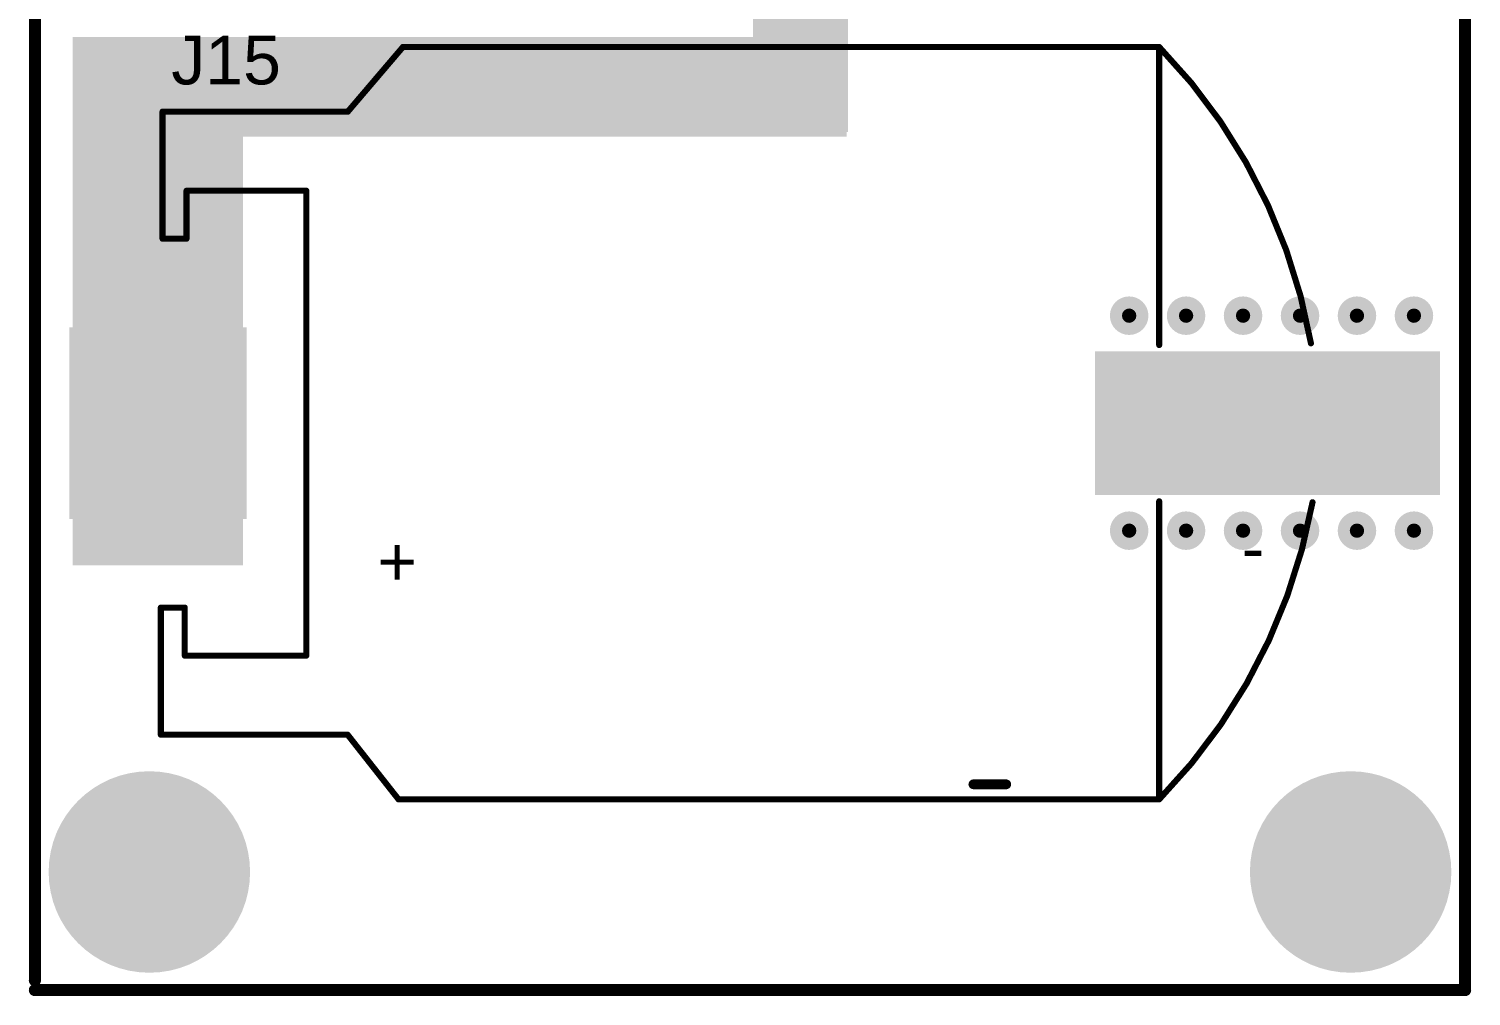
# Model space of a CAD drawing. Header units: inches. Extents: x 0 to 5376, y 0 to 5416.
# Drawn here: x -0.13 to 29.97, y -0.13 to 20.06 of the extents above; entities that cross this region are included whole.
import ezdxf

# ---------------------------------------------------------------- set-up
doc = ezdxf.new("R2010")
doc.units = ezdxf.units.IN
for name, color, linetype in [('Board Outline', 216, 'Continuous'), ('Bottom Layer', 5, 'Continuous'), ('Bottom Overlay', 54, 'Continuous'), ('Bottom Solder', 6, 'Continuous'), ('Layer 1', 16, 'Continuous'), ('Layer 2', 76, 'Continuous'), ('Multi-Layer', 9, 'Continuous'), ('Pad Holes', 156, 'Continuous'), ('Top Layer', 1, 'Continuous'), ('Top Overlay', 2, 'Continuous'), ('Top Paste', 8, 'Continuous'), ('Top Solder', 216, 'Continuous'), ('Via Holes', 16, 'Continuous')]:
    doc.layers.add(name, color=color, linetype=linetype)
doc.styles.add('Arial', font='', dxfattribs={"height": 0.2})
doc.styles.get('Arial').set_extended_font_data('Arial')

msp = doc.modelspace()

# ---------------------------------------------------------------- hatches: boundary and pattern name
at = {"layer": 'Bottom Layer'}
h = msp.add_hatch(color=5, dxfattribs=at)
edge = h.paths.add_edge_path()
edge.add_arc((22.835, 14.072), 0.3, 0, 360)
h = msp.add_hatch(color=5, dxfattribs=at)
edge = h.paths.add_edge_path()
edge.add_arc((24.023, 14.072), 0.3, 0, 360)
h = msp.add_hatch(color=5, dxfattribs=at)
edge = h.paths.add_edge_path()
edge.add_arc((25.212, 14.072), 0.3, 0, 360)
h = msp.add_hatch(color=5, dxfattribs=at)
edge = h.paths.add_edge_path()
edge.add_arc((26.401, 14.072), 0.3, 0, 360)
h = msp.add_hatch(color=5, dxfattribs=at)
edge = h.paths.add_edge_path()
edge.add_arc((27.589, 14.072), 0.3, 0, 360)
h = msp.add_hatch(color=5, dxfattribs=at)
edge = h.paths.add_edge_path()
edge.add_arc((28.778, 14.072), 0.3, 0, 360)
h = msp.add_hatch(color=5, dxfattribs=at)
edge = h.paths.add_edge_path()
edge.add_arc((22.835, 9.586), 0.3, 0, 360)
h = msp.add_hatch(color=5, dxfattribs=at)
edge = h.paths.add_edge_path()
edge.add_arc((24.023, 9.586), 0.3, 0, 360)
h = msp.add_hatch(color=5, dxfattribs=at)
edge = h.paths.add_edge_path()
edge.add_arc((25.212, 9.586), 0.3, 0, 360)
h = msp.add_hatch(color=5, dxfattribs=at)
edge = h.paths.add_edge_path()
edge.add_arc((26.401, 9.586), 0.3, 0, 360)
h = msp.add_hatch(color=5, dxfattribs=at)
edge = h.paths.add_edge_path()
edge.add_arc((27.589, 9.586), 0.3, 0, 360)
h = msp.add_hatch(color=5, dxfattribs=at)
edge = h.paths.add_edge_path()
edge.add_arc((28.778, 9.586), 0.3, 0, 360)
h = msp.add_hatch(color=5, dxfattribs=at)
edge = h.paths.add_edge_path()
edge.add_arc((2.388, 2.464), 2, 0, 360)
h = msp.add_hatch(color=5, dxfattribs=at)
edge = h.paths.add_edge_path()
edge.add_arc((27.457, 2.464), 2, 0, 360)
at = {"layer": 'Bottom Solder'}
h = msp.add_hatch(color=6, dxfattribs=at)
edge = h.paths.add_edge_path()
edge.add_arc((22.835, 14.072), 0.402, 0, 360)
h = msp.add_hatch(color=6, dxfattribs=at)
edge = h.paths.add_edge_path()
edge.add_arc((24.023, 14.072), 0.402, 0, 360)
h = msp.add_hatch(color=6, dxfattribs=at)
edge = h.paths.add_edge_path()
edge.add_arc((25.212, 14.072), 0.402, 0, 360)
h = msp.add_hatch(color=6, dxfattribs=at)
edge = h.paths.add_edge_path()
edge.add_arc((26.401, 14.072), 0.402, 0, 360)
h = msp.add_hatch(color=6, dxfattribs=at)
edge = h.paths.add_edge_path()
edge.add_arc((27.589, 14.072), 0.402, 0, 360)
h = msp.add_hatch(color=6, dxfattribs=at)
edge = h.paths.add_edge_path()
edge.add_arc((28.778, 14.072), 0.402, 0, 360)
h = msp.add_hatch(color=6, dxfattribs=at)
edge = h.paths.add_edge_path()
edge.add_arc((22.835, 9.586), 0.402, 0, 360)
h = msp.add_hatch(color=6, dxfattribs=at)
edge = h.paths.add_edge_path()
edge.add_arc((24.023, 9.586), 0.402, 0, 360)
h = msp.add_hatch(color=6, dxfattribs=at)
edge = h.paths.add_edge_path()
edge.add_arc((25.212, 9.586), 0.402, 0, 360)
h = msp.add_hatch(color=6, dxfattribs=at)
edge = h.paths.add_edge_path()
edge.add_arc((26.401, 9.586), 0.402, 0, 360)
h = msp.add_hatch(color=6, dxfattribs=at)
edge = h.paths.add_edge_path()
edge.add_arc((27.589, 9.586), 0.402, 0, 360)
h = msp.add_hatch(color=6, dxfattribs=at)
edge = h.paths.add_edge_path()
edge.add_arc((28.778, 9.586), 0.402, 0, 360)
h = msp.add_hatch(color=6, dxfattribs=at)
edge = h.paths.add_edge_path()
edge.add_arc((2.388, 2.464), 2.102, 0, 360)
h = msp.add_hatch(color=6, dxfattribs=at)
edge = h.paths.add_edge_path()
edge.add_arc((27.457, 2.464), 2.102, 0, 360)
at = {"layer": 'Layer 1'}
h = msp.add_hatch(color=16, dxfattribs=at)
edge = h.paths.add_edge_path()
edge.add_arc((22.835, 14.072), 0.3, 0, 360)
h = msp.add_hatch(color=16, dxfattribs=at)
edge = h.paths.add_edge_path()
edge.add_arc((24.023, 14.072), 0.3, 0, 360)
h = msp.add_hatch(color=16, dxfattribs=at)
edge = h.paths.add_edge_path()
edge.add_arc((25.212, 14.072), 0.3, 0, 360)
h = msp.add_hatch(color=16, dxfattribs=at)
edge = h.paths.add_edge_path()
edge.add_arc((26.401, 14.072), 0.3, 0, 360)
h = msp.add_hatch(color=16, dxfattribs=at)
edge = h.paths.add_edge_path()
edge.add_arc((27.589, 14.072), 0.3, 0, 360)
h = msp.add_hatch(color=16, dxfattribs=at)
edge = h.paths.add_edge_path()
edge.add_arc((28.778, 14.072), 0.3, 0, 360)
h = msp.add_hatch(color=16, dxfattribs=at)
edge = h.paths.add_edge_path()
edge.add_arc((22.835, 9.586), 0.3, 0, 360)
h = msp.add_hatch(color=16, dxfattribs=at)
edge = h.paths.add_edge_path()
edge.add_arc((24.023, 9.586), 0.3, 0, 360)
h = msp.add_hatch(color=16, dxfattribs=at)
edge = h.paths.add_edge_path()
edge.add_arc((25.212, 9.586), 0.3, 0, 360)
h = msp.add_hatch(color=16, dxfattribs=at)
edge = h.paths.add_edge_path()
edge.add_arc((26.401, 9.586), 0.3, 0, 360)
h = msp.add_hatch(color=16, dxfattribs=at)
edge = h.paths.add_edge_path()
edge.add_arc((27.589, 9.586), 0.3, 0, 360)
h = msp.add_hatch(color=16, dxfattribs=at)
edge = h.paths.add_edge_path()
edge.add_arc((28.778, 9.586), 0.3, 0, 360)
h = msp.add_hatch(color=16, dxfattribs=at)
edge = h.paths.add_edge_path()
edge.add_arc((2.388, 2.464), 2, 0, 360)
h = msp.add_hatch(color=16, dxfattribs=at)
edge = h.paths.add_edge_path()
edge.add_arc((27.457, 2.464), 2, 0, 360)
at = {"layer": 'Layer 2'}
h = msp.add_hatch(color=76, dxfattribs=at)
edge = h.paths.add_edge_path()
edge.add_arc((22.835, 14.072), 0.3, 0, 360)
h = msp.add_hatch(color=76, dxfattribs=at)
edge = h.paths.add_edge_path()
edge.add_arc((24.023, 14.072), 0.3, 0, 360)
h = msp.add_hatch(color=76, dxfattribs=at)
edge = h.paths.add_edge_path()
edge.add_arc((25.212, 14.072), 0.3, 0, 360)
h = msp.add_hatch(color=76, dxfattribs=at)
edge = h.paths.add_edge_path()
edge.add_arc((26.401, 14.072), 0.3, 0, 360)
h = msp.add_hatch(color=76, dxfattribs=at)
edge = h.paths.add_edge_path()
edge.add_arc((27.589, 14.072), 0.3, 0, 360)
h = msp.add_hatch(color=76, dxfattribs=at)
edge = h.paths.add_edge_path()
edge.add_arc((28.778, 14.072), 0.3, 0, 360)
h = msp.add_hatch(color=76, dxfattribs=at)
edge = h.paths.add_edge_path()
edge.add_arc((22.835, 9.586), 0.3, 0, 360)
h = msp.add_hatch(color=76, dxfattribs=at)
edge = h.paths.add_edge_path()
edge.add_arc((24.023, 9.586), 0.3, 0, 360)
h = msp.add_hatch(color=76, dxfattribs=at)
edge = h.paths.add_edge_path()
edge.add_arc((25.212, 9.586), 0.3, 0, 360)
h = msp.add_hatch(color=76, dxfattribs=at)
edge = h.paths.add_edge_path()
edge.add_arc((26.401, 9.586), 0.3, 0, 360)
h = msp.add_hatch(color=76, dxfattribs=at)
edge = h.paths.add_edge_path()
edge.add_arc((27.589, 9.586), 0.3, 0, 360)
h = msp.add_hatch(color=76, dxfattribs=at)
edge = h.paths.add_edge_path()
edge.add_arc((28.778, 9.586), 0.3, 0, 360)
h = msp.add_hatch(color=76, dxfattribs=at)
edge = h.paths.add_edge_path()
edge.add_arc((2.388, 2.464), 2, 0, 360)
h = msp.add_hatch(color=76, dxfattribs=at)
edge = h.paths.add_edge_path()
edge.add_arc((27.457, 2.464), 2, 0, 360)
at = {"layer": 'Multi-Layer'}
h = msp.add_hatch(color=9, dxfattribs=at)
edge = h.paths.add_edge_path()
edge.add_arc((2.388, 2.464), 2, 0, 360)
h = msp.add_hatch(color=9, dxfattribs=at)
edge = h.paths.add_edge_path()
edge.add_arc((27.457, 2.464), 2, 0, 360)
at = {"layer": 'Pad Holes'}
h = msp.add_hatch(color=7, dxfattribs=at)
edge = h.paths.add_edge_path()
edge.add_arc((2.388, 2.464), 1.1, 0, 360)
h = msp.add_hatch(color=7, dxfattribs=at)
edge = h.paths.add_edge_path()
edge.add_arc((27.457, 2.464), 1.1, 0, 360)
at = {"layer": 'Top Layer'}
for points in [[(14.986, 17.907), (16.967, 17.907), (16.967, 27.381), (14.986, 27.381)], [(0.787, 19.888), (0.787, 17.805), (16.942, 17.805), (16.942, 19.888)], [(4.343, 19.101), (0.787, 19.101), (0.787, 8.865), (4.343, 8.865)], [(4.321, 9.929), (0.821, 9.929), (0.821, 13.729), (4.321, 13.729)], [(29.221, 10.429), (22.221, 10.429), (22.221, 13.229), (29.221, 13.229)]]:
    msp.add_hatch(color=1, dxfattribs=at).paths.add_polyline_path(points)
h = msp.add_hatch(color=1, dxfattribs=at)
edge = h.paths.add_edge_path()
edge.add_arc((22.835, 14.072), 0.3, 0, 360)
h = msp.add_hatch(color=1, dxfattribs=at)
edge = h.paths.add_edge_path()
edge.add_arc((24.023, 14.072), 0.3, 0, 360)
h = msp.add_hatch(color=1, dxfattribs=at)
edge = h.paths.add_edge_path()
edge.add_arc((25.212, 14.072), 0.3, 0, 360)
h = msp.add_hatch(color=1, dxfattribs=at)
edge = h.paths.add_edge_path()
edge.add_arc((26.401, 14.072), 0.3, 0, 360)
h = msp.add_hatch(color=1, dxfattribs=at)
edge = h.paths.add_edge_path()
edge.add_arc((27.589, 14.072), 0.3, 0, 360)
h = msp.add_hatch(color=1, dxfattribs=at)
edge = h.paths.add_edge_path()
edge.add_arc((28.778, 14.072), 0.3, 0, 360)
h = msp.add_hatch(color=1, dxfattribs=at)
edge = h.paths.add_edge_path()
edge.add_arc((22.835, 9.586), 0.3, 0, 360)
h = msp.add_hatch(color=1, dxfattribs=at)
edge = h.paths.add_edge_path()
edge.add_arc((24.023, 9.586), 0.3, 0, 360)
h = msp.add_hatch(color=1, dxfattribs=at)
edge = h.paths.add_edge_path()
edge.add_arc((25.212, 9.586), 0.3, 0, 360)
h = msp.add_hatch(color=1, dxfattribs=at)
edge = h.paths.add_edge_path()
edge.add_arc((26.401, 9.586), 0.3, 0, 360)
h = msp.add_hatch(color=1, dxfattribs=at)
edge = h.paths.add_edge_path()
edge.add_arc((27.589, 9.586), 0.3, 0, 360)
h = msp.add_hatch(color=1, dxfattribs=at)
edge = h.paths.add_edge_path()
edge.add_arc((28.778, 9.586), 0.3, 0, 360)
h = msp.add_hatch(color=1, dxfattribs=at)
edge = h.paths.add_edge_path()
edge.add_arc((2.388, 2.464), 2, 0, 360)
h = msp.add_hatch(color=1, dxfattribs=at)
edge = h.paths.add_edge_path()
edge.add_arc((27.457, 2.464), 2, 0, 360)
at = {"layer": 'Top Paste'}
for points in [[(4.321, 9.929), (0.821, 9.929), (0.821, 13.729), (4.321, 13.729)], [(29.221, 10.429), (22.221, 10.429), (22.221, 13.229), (29.221, 13.229)]]:
    msp.add_hatch(color=8, dxfattribs=at).paths.add_polyline_path(points)
at = {"layer": 'Top Solder'}
h = msp.add_hatch(color=216, dxfattribs=at)
edge = h.paths.add_edge_path()
edge.add_arc((22.835, 14.072), 0.402, 0, 360)
h = msp.add_hatch(color=216, dxfattribs=at)
edge = h.paths.add_edge_path()
edge.add_arc((24.023, 14.072), 0.402, 0, 360)
h = msp.add_hatch(color=216, dxfattribs=at)
edge = h.paths.add_edge_path()
edge.add_arc((25.212, 14.072), 0.402, 0, 360)
h = msp.add_hatch(color=216, dxfattribs=at)
edge = h.paths.add_edge_path()
edge.add_arc((26.401, 14.072), 0.402, 0, 360)
h = msp.add_hatch(color=216, dxfattribs=at)
edge = h.paths.add_edge_path()
edge.add_arc((27.589, 14.072), 0.402, 0, 360)
h = msp.add_hatch(color=216, dxfattribs=at)
edge = h.paths.add_edge_path()
edge.add_arc((28.778, 14.072), 0.402, 0, 360)
for points in [[(4.422, 9.827), (0.719, 9.827), (0.719, 13.83), (4.422, 13.83)], [(29.322, 10.327), (22.119, 10.327), (22.119, 13.33), (29.322, 13.33)]]:
    msp.add_hatch(color=216, dxfattribs=at).paths.add_polyline_path(points)
h = msp.add_hatch(color=216, dxfattribs=at)
edge = h.paths.add_edge_path()
edge.add_arc((22.835, 9.586), 0.402, 0, 360)
h = msp.add_hatch(color=216, dxfattribs=at)
edge = h.paths.add_edge_path()
edge.add_arc((24.023, 9.586), 0.402, 0, 360)
h = msp.add_hatch(color=216, dxfattribs=at)
edge = h.paths.add_edge_path()
edge.add_arc((25.212, 9.586), 0.402, 0, 360)
h = msp.add_hatch(color=216, dxfattribs=at)
edge = h.paths.add_edge_path()
edge.add_arc((26.401, 9.586), 0.402, 0, 360)
h = msp.add_hatch(color=216, dxfattribs=at)
edge = h.paths.add_edge_path()
edge.add_arc((27.589, 9.586), 0.402, 0, 360)
h = msp.add_hatch(color=216, dxfattribs=at)
edge = h.paths.add_edge_path()
edge.add_arc((28.778, 9.586), 0.402, 0, 360)
h = msp.add_hatch(color=216, dxfattribs=at)
edge = h.paths.add_edge_path()
edge.add_arc((2.388, 2.464), 2.102, 0, 360)
h = msp.add_hatch(color=216, dxfattribs=at)
edge = h.paths.add_edge_path()
edge.add_arc((27.457, 2.464), 2.102, 0, 360)
at = {"layer": 'Via Holes'}
h = msp.add_hatch(color=7, dxfattribs=at)
edge = h.paths.add_edge_path()
edge.add_arc((22.835, 14.072), 0.15, 0, 360)
h = msp.add_hatch(color=7, dxfattribs=at)
edge = h.paths.add_edge_path()
edge.add_arc((24.023, 14.072), 0.15, 0, 360)
h = msp.add_hatch(color=7, dxfattribs=at)
edge = h.paths.add_edge_path()
edge.add_arc((25.212, 14.072), 0.15, 0, 360)
h = msp.add_hatch(color=7, dxfattribs=at)
edge = h.paths.add_edge_path()
edge.add_arc((26.401, 14.072), 0.15, 0, 360)
h = msp.add_hatch(color=7, dxfattribs=at)
edge = h.paths.add_edge_path()
edge.add_arc((27.589, 14.072), 0.15, 0, 360)
h = msp.add_hatch(color=7, dxfattribs=at)
edge = h.paths.add_edge_path()
edge.add_arc((28.778, 14.072), 0.15, 0, 360)
h = msp.add_hatch(color=7, dxfattribs=at)
edge = h.paths.add_edge_path()
edge.add_arc((22.835, 9.586), 0.15, 0, 360)
h = msp.add_hatch(color=7, dxfattribs=at)
edge = h.paths.add_edge_path()
edge.add_arc((24.023, 9.586), 0.15, 0, 360)
h = msp.add_hatch(color=7, dxfattribs=at)
edge = h.paths.add_edge_path()
edge.add_arc((25.212, 9.586), 0.15, 0, 360)
h = msp.add_hatch(color=7, dxfattribs=at)
edge = h.paths.add_edge_path()
edge.add_arc((26.401, 9.586), 0.15, 0, 360)
h = msp.add_hatch(color=7, dxfattribs=at)
edge = h.paths.add_edge_path()
edge.add_arc((27.589, 9.586), 0.15, 0, 360)
h = msp.add_hatch(color=7, dxfattribs=at)
edge = h.paths.add_edge_path()
edge.add_arc((28.778, 9.586), 0.15, 0, 360)

# ---------------------------------------------------------------- linework, layer by layer
at = {"layer": 'Board Outline', "const_width": 0.254}
for points in [[(29.845, 0), (29.845, 159.131)], [(0, 0.203), (0, 127.33)], [(0, 0), (29.845, 0)]]:
    msp.add_lwpolyline(points, dxfattribs=at)
at = {"layer": 'Board Outline', "const_width": 0.127}
for points in [[(-0.064, 0.203, 1), (0.063, 0.203, 1)], [(-0.064, 0, 1), (0.063, 0, 1)], [(29.782, 0, 1), (29.909, 0, 1)], [(29.781, 0, 1), (29.908, 0, 1)]]:
    msp.add_lwpolyline(points, format="xyb", close=True, dxfattribs=at)
at = {"layer": 'Bottom Overlay', "const_width": 0.203}
msp.add_lwpolyline([(19.583, 4.293), (20.269, 4.293)], dxfattribs=at)
at = {"layer": 'Bottom Overlay', "const_width": 0.102}
for points in [[(19.533, 4.293, 1), (19.634, 4.293, 1)], [(20.218, 4.293, 1), (20.32, 4.293, 1)]]:
    msp.add_lwpolyline(points, format="xyb", close=True, dxfattribs=at)
at = {"layer": 'Top Overlay', "const_width": 0.127}
for points in [[(6.529, 18.329), (7.68, 19.679)], [(7.68, 19.679), (23.462, 19.679)], [(23.462, 13.46), (23.462, 19.679)], [(2.663, 15.679), (2.663, 18.329)], [(2.663, 18.329), (6.529, 18.329)], [(3.163, 16.679), (5.663, 16.679)], [(3.163, 15.679), (3.163, 16.679)], [(5.663, 6.979), (5.663, 16.679)], [(2.663, 15.679), (3.163, 15.679)], [(23.462, 3.979), (23.462, 10.198)], [(2.627, 7.979), (3.127, 7.979)], [(2.627, 5.329), (2.627, 7.979)], [(3.127, 6.979), (3.127, 7.979)], [(3.127, 6.979), (5.627, 6.979)], [(2.627, 5.329), (6.525, 5.329)], [(6.525, 5.329), (7.588, 3.979)], [(7.588, 3.979), (23.463, 3.979)]]:
    msp.add_lwpolyline(points, dxfattribs=at)
at = {"layer": 'Top Overlay', "const_width": 0.0635}
for points in [[(7.648, 19.679, 1), (7.712, 19.679, 1)], [(7.648, 19.679, 1), (7.712, 19.679, 1)], [(23.43, 19.679, 1), (23.494, 19.679, 1)], [(23.43, 19.679, 1), (23.494, 19.679, 1)], [(23.43, 19.679, 1), (23.494, 19.679, 1)], [(2.631, 18.329, 1), (2.695, 18.329, 1)], [(2.631, 18.329, 1), (2.695, 18.329, 1)], [(6.497, 18.329, 1), (6.561, 18.329, 1)], [(6.497, 18.329, 1), (6.561, 18.329, 1)], [(3.131, 16.679, 1), (3.195, 16.679, 1)], [(3.131, 16.679, 1), (3.195, 16.679, 1)], [(5.631, 16.679, 1), (5.695, 16.679, 1)], [(5.631, 16.679, 1), (5.695, 16.679, 1)], [(2.631, 15.679, 1), (2.695, 15.679, 1)], [(2.631, 15.679, 1), (2.695, 15.679, 1)], [(3.131, 15.679, 1), (3.195, 15.679, 1)], [(3.131, 15.679, 1), (3.195, 15.679, 1)], [(26.597, 13.495, 1), (26.661, 13.495, 1)], [(23.43, 13.46, 1), (23.494, 13.46, 1)], [(23.43, 10.198, 1), (23.494, 10.198, 1)], [(26.63, 10.18, 1), (26.693, 10.18, 1)], [(2.595, 7.979, 1), (2.659, 7.979, 1)], [(2.595, 7.979, 1), (2.659, 7.979, 1)], [(3.095, 7.979, 1), (3.159, 7.979, 1)], [(3.095, 7.979, 1), (3.159, 7.979, 1)], [(3.095, 6.979, 1), (3.159, 6.979, 1)], [(3.095, 6.979, 1), (3.159, 6.979, 1)], [(5.595, 6.979, 1), (5.659, 6.979, 1)], [(5.631, 6.979, 1), (5.695, 6.979, 1)], [(2.595, 5.329, 1), (2.659, 5.329, 1)], [(2.595, 5.329, 1), (2.659, 5.329, 1)], [(6.493, 5.329, 1), (6.557, 5.329, 1)], [(6.493, 5.329, 1), (6.557, 5.329, 1)], [(7.556, 3.979, 1), (7.62, 3.979, 1)], [(7.556, 3.979, 1), (7.62, 3.979, 1)], [(23.43, 3.979, 1), (23.494, 3.979, 1)], [(23.43, 3.979, 1), (23.494, 3.979, 1)], [(23.431, 3.979, 1), (23.495, 3.979, 1)]]:
    msp.add_lwpolyline(points, format="xyb", close=True, dxfattribs=at)
at = {"layer": 'Top Overlay', "const_width": 0.127}
for points in [[(23.462, 19.679, -0.150998), (26.629, 13.495)], [(26.662, 10.18, -0.149915), (23.462, 3.979)]]:
    msp.add_lwpolyline(points, format="xyb", dxfattribs=at)

# ---------------------------------------------------------------- texts
at = {"layer": 'Top Overlay', "style": 'Arial'}
msp.add_text('J15', height=1.016, dxfattribs=at).set_placement((2.845, 18.898))
for s, p in [('+', (7.972, 9.419)), ('-', (25.658, 9.504))]:
    msp.add_text(s, height=1.016, rotation=180, dxfattribs=at).set_placement(p)

doc.saveas('drawing.dxf')
